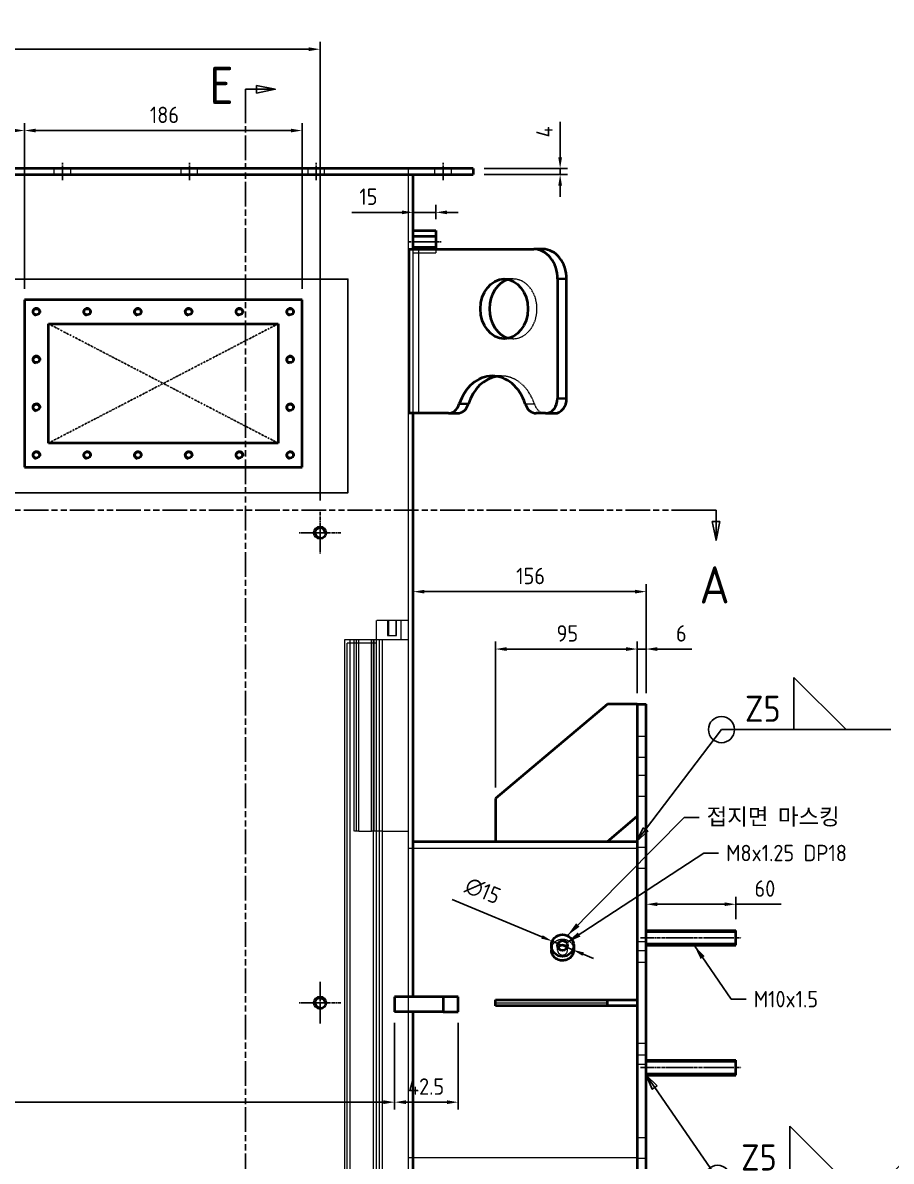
# Model space of a CAD drawing. Header units: millimetres. Extents: x 0 to 4205, y 0 to 2970.
# Drawn here: x 1655 to 2237, y 825 to 1588 of the extents above; entities that cross this region are included whole.
import ezdxf

# ---------------------------------------------------------------- set-up
doc = ezdxf.new("R2010")
doc.units = ezdxf.units.MM
doc.header["$LTSCALE"] = 5
for name, pattern in [('CHAIN', [0.7087, 0.4724, -0.0591, 0.1181, -0.0591]), ('DASH_DOUBLE_DOT', [0.4398, 0.24, -0.06, 0.0098, -0.06, 0.01, -0.06]), ('DASHED', [0.2067, 0.1654, -0.0413]), ('DOUBLE_DASH_CHAIN', [1.2403, 0.6614, -0.0827, 0.1654, -0.0827, 0.1654, -0.0827])]:
    doc.linetypes.add(name, pattern=pattern)
for name, color, linetype, lineweight, true_color in [('가려진 것(ISO)', 2, 'DASHED', 18, 0xffff00), ('가려진 좁은 것(ISO)', 2, 'DASHED', 18, 0xffff00), ('가시적인 것(ISO)', 3, 'Continuous', 40, 0x00ff00), ('가시적인 좁은 것(ISO)', 3, 'Continuous', 35, 0x00ff00), ('기호(ISO)', 5, 'Continuous', 25, 0x0000ff), ('스케치 형상(ISO)', 3, 'Continuous', 25, 0x00ff00), ('중심 표식(ISO)', 1, 'Continuous', 25, 0xff0000), ('중심선(ISO)', 1, 'Continuous', 25, 0xff0000), ('치수(ISO)', 2, 'Continuous', 25, 0xffff00)]:
    doc.layers.add(name, color=color, linetype=linetype, lineweight=lineweight, true_color=true_color)
doc.layers.add('단면선(ISO)', color=7, linetype='CHAIN', lineweight=25)
doc.layers.add('상세 경계(JIS)', color=7, linetype='Continuous', lineweight=25)
doc.styles.add('부품번호텍스트_PSTEK_POSCO', font='isocp.shx')
doc.styles.add('치수 텍스트_PSTEK_POSCO', font='isocp.shx')
doc.styles.add('표면거칠기 텍스트_PSTEK_POSCO', font='isocp.shx')
doc.dimstyles.new('치수_PSTEK_POSCO', dxfattribs={"dimscale": 5, "dimtxt": 2.2, "dimasz": 1.5, "dimexe": 1, "dimexo": 1.5, "dimgap": 1, "dimtad": 1, "dimrnd": 1e-08, "dimdsep": 46, "dimtxsty": '치수 텍스트_PSTEK_POSCO', "dimcen": 0.09, "dimdle": 10, "dimclrd": 7, "dimclre": 7, "dimclrt": 2, "dimadec": 1, "dimazin": 2, "dimtfac": 1, "dimtmove": 0, "dimatfit": 3, "dimfxl": 1, "dimtolj": 1, "dimlwd": -1, "dimlwe": -1, "dimarcsym": 0})
doc.dimstyles.new('치수_PSTEK_POSCO$7', dxfattribs={"dimscale": 5, "dimtxt": 2.2, "dimasz": 2, "dimexe": 1, "dimexo": 1.5, "dimgap": 1, "dimtad": 1, "dimrnd": 1e-08, "dimdsep": 46, "dimtxsty": '치수 텍스트_PSTEK_POSCO', "dimcen": 0.09, "dimdle": 10, "dimclrd": 7, "dimclre": 7, "dimclrt": 2, "dimadec": 1, "dimazin": 2, "dimtfac": 1, "dimtmove": 0, "dimatfit": 3, "dimfxl": 1, "dimtolj": 1, "dimlwd": -1, "dimlwe": -1, "dimarcsym": 0})

# ---------------------------------------------------------------- blocks, each defined once
blk = doc.blocks.new('2dTransSection0')
at = {"layer": '단면선(ISO)', "linetype": 'DOUBLE_DASH_CHAIN'}
blk.add_line((244.38, 252.22), (423.97, 252.22), dxfattribs=at)
at = {"layer": '단면선(ISO)', "linetype": 'Continuous'}
for p, q in [((244.38, 252.22), (248.32, 252.22)), ((244.38, 252.22), (244.38, 250.72)), ((420.03, 252.22), (423.97, 252.22)), ((423.97, 252.22), (423.97, 250.72)), ((243.88, 250.72), (244.38, 248.22)), ((244.88, 250.72), (243.88, 250.72)), ((244.38, 250.72), (244.38, 248.22)), ((244.38, 248.22), (244.88, 250.72)), ((423.47, 250.72), (423.97, 248.22)), ((424.47, 250.72), (423.47, 250.72)), ((423.97, 250.72), (423.97, 248.22)), ((423.97, 248.22), (424.47, 250.72))]:
    blk.add_line(p, q, dxfattribs=at)
at = {"layer": '단면선(ISO)', "linetype": 'Continuous', "flags": 128}
for points in [[(243.88, 250.72), (244.38, 248.22), (244.88, 250.72), (243.88, 250.72)], [(423.47, 250.72), (423.97, 248.22), (424.47, 250.72), (423.47, 250.72)]]:
    blk.add_lwpolyline(points, dxfattribs=at)
at = {"layer": '단면선(ISO)'}
for points in [[(243.88, 250.72), (244.38, 248.22), (244.88, 250.72), (243.88, 250.72)], [(423.47, 250.72), (423.97, 248.22), (424.47, 250.72), (423.47, 250.72)]]:
    blk.add_solid(points, dxfattribs=at)
at = {"layer": '단면선(ISO)', "char_height": 5, "attachment_point": 7, "style": '부품번호텍스트_PSTEK_POSCO'}
for insert in [(421.76, 239.72), (243.03, 239.09)]:
    blk.add_mtext('A', dxfattribs=dict(at, insert=insert))
blk = doc.blocks.new('*D26')
at = {"layer": 'Defpoints', "color": 0, "transparency": 16777216}
for p in [(1917.04, 1206.6), (2073.04, 1131.12), (1917.04, 1039.27)]:
    blk.add_point(p, dxfattribs=at)
at = {"layer": '치수(ISO)', "color": 7, "transparency": 16777216}
for p, q in [((1917.04, 1046.77), (1917.04, 1211.6)), ((2065.54, 1206.6), (1924.54, 1206.6)), ((2073.04, 1138.62), (2073.04, 1211.6))]:
    blk.add_line(p, q, dxfattribs=at)
for points in [[(1924.54, 1207.85), (1924.54, 1205.35), (1917.04, 1206.6)], [(2065.54, 1207.85), (2065.54, 1205.35), (2073.04, 1206.6)]]:
    blk.add_solid(points, dxfattribs=at)
at = {"layer": '치수(ISO)', "color": 2, "transparency": 16777216, "insert": (1985.97, 1217.1), "char_height": 11, "attachment_point": 4, "style": '치수 텍스트_PSTEK_POSCO'}
blk.add_mtext('\\A1;156', dxfattribs=at)
blk = doc.blocks.new('*D29')
at = {"layer": 'Defpoints', "color": 0, "transparency": 16777216}
for p in [(1957.04, 1490.12), (1957.04, 1486.12), (2015.42, 1486.12)]:
    blk.add_point(p, dxfattribs=at)
at = {"layer": '치수(ISO)', "color": 7, "transparency": 16777216}
for p, q in [((2015.42, 1497.62), (2015.42, 1521.48)), ((1964.54, 1490.12), (2020.42, 1490.12)), ((2015.42, 1486.12), (2015.42, 1490.12)), ((1964.54, 1486.12), (2020.42, 1486.12)), ((2015.42, 1478.62), (2015.42, 1471.12))]:
    blk.add_line(p, q, dxfattribs=at)
for points in [[(2014.17, 1497.62), (2016.67, 1497.62), (2015.42, 1490.12)], [(2014.17, 1478.62), (2016.67, 1478.62), (2015.42, 1486.12)]]:
    blk.add_solid(points, dxfattribs=at)
at = {"layer": '치수(ISO)', "color": 2, "transparency": 16777216, "insert": (2004.92, 1510.98), "char_height": 11, "attachment_point": 4, "rotation": 90, "style": '치수 텍스트_PSTEK_POSCO'}
blk.add_mtext('\\A1;4', dxfattribs=at)
blk = doc.blocks.new('용접 기호 식별자3')
at = {"layer": '기호(ISO)'}
for p, q in [((441.39, 222.83), (434.39, 229.83)), ((434.39, 229.83), (434.39, 222.83)), ((434.39, 222.83), (441.39, 222.83))]:
    blk.add_line(p, q, dxfattribs=at)
at = {"layer": '기호(ISO)', "color": 7}
for p, q in [((414.52, 209.45), (424.7, 222.83)), ((424.7, 222.83), (447.39, 222.83)), ((414.2, 209.69), (413.31, 207.85)), ((414.52, 209.45), (413.31, 207.85)), ((413.31, 207.85), (414.84, 209.2)), ((414.84, 209.2), (414.2, 209.69))]:
    blk.add_line(p, q, dxfattribs=at)
at = {"layer": '기호(ISO)', "color": 7, "flags": 128}
blk.add_lwpolyline([(414.2, 209.69), (413.31, 207.85), (414.84, 209.2), (414.2, 209.69)], dxfattribs=at)
at = {"layer": '기호(ISO)'}
blk.add_circle((424.7, 222.83), 1.75, dxfattribs=at)
at = {"layer": '기호(ISO)', "color": 7}
blk.add_solid([(414.2, 209.69), (413.31, 207.85), (414.84, 209.2), (414.2, 209.69)], dxfattribs=at)
at = {"layer": '기호(ISO)', "color": 7, "insert": (427.85, 223.88), "char_height": 3.5, "attachment_point": 7, "style": '표면거칠기 텍스트_PSTEK_POSCO'}
blk.add_mtext('Z5', dxfattribs=at)
blk = doc.blocks.new('2dTransSection2')
at = {"layer": '단면선(ISO)', "linetype": 'DOUBLE_DASH_CHAIN'}
blk.add_line((360.91, 308.65), (360.91, 69.9), dxfattribs=at)
at = {"layer": '단면선(ISO)', "linetype": 'Continuous'}
for p, q in [((360.91, 308.65), (360.91, 304.69)), ((360.91, 308.65), (362.41, 308.65)), ((364.91, 308.65), (362.41, 309.15)), ((362.41, 309.15), (362.41, 308.15)), ((362.41, 308.65), (364.91, 308.65)), ((362.41, 308.15), (364.91, 308.65))]:
    blk.add_line(p, q, dxfattribs=at)
at = {"layer": '단면선(ISO)', "linetype": 'Continuous', "flags": 128}
blk.add_lwpolyline([(362.41, 308.15), (364.91, 308.65), (362.41, 309.15), (362.41, 308.15)], dxfattribs=at)
at = {"layer": '단면선(ISO)'}
blk.add_solid([(362.41, 308.15), (364.91, 308.65), (362.41, 309.15), (362.41, 308.15)], dxfattribs=at)
at = {"layer": '단면선(ISO)', "insert": (356.1, 306.66), "char_height": 5, "attachment_point": 7, "style": '부품번호텍스트_PSTEK_POSCO'}
blk.add_mtext('E', dxfattribs=at)
blk = doc.blocks.new('용접 기호 식별자7')
at = {"layer": '기호(ISO)', "color": 7}
for p, q in [((415.75, 174.87), (414.61, 176.52)), ((416.08, 175.1), (414.61, 176.52)), ((414.61, 176.52), (415.42, 174.64)), ((415.42, 174.64), (416.08, 175.1)), ((415.75, 174.87), (424.18, 162.69)), ((424.18, 162.69), (446.87, 162.69))]:
    blk.add_line(p, q, dxfattribs=at)
at = {"layer": '기호(ISO)'}
for p, q in [((446.87, 162.69), (455.34, 171.16)), ((440.87, 162.69), (433.87, 169.69)), ((433.87, 169.69), (433.87, 162.69)), ((433.87, 162.69), (440.87, 162.69)), ((446.87, 162.69), (455.34, 154.22))]:
    blk.add_line(p, q, dxfattribs=at)
at = {"layer": '기호(ISO)', "color": 7, "flags": 128}
blk.add_lwpolyline([(416.08, 175.1), (414.61, 176.52), (415.42, 174.64), (416.08, 175.1)], dxfattribs=at)
at = {"layer": '기호(ISO)'}
blk.add_circle((424.18, 162.69), 1.75, dxfattribs=at)
at = {"layer": '기호(ISO)', "color": 7}
blk.add_solid([(416.08, 175.1), (414.61, 176.52), (415.42, 174.64), (416.08, 175.1)], dxfattribs=at)
at = {"layer": '기호(ISO)', "color": 7, "char_height": 3.5, "attachment_point": 7, "style": '표면거칠기 텍스트_PSTEK_POSCO'}
for s, insert in [('볼트관통 후', (456.12, 165.69)), ('Z5', (427.33, 163.74)), ('배면용접', (456.12, 155.27))]:
    blk.add_mtext(s, dxfattribs=dict(at, insert=insert))
blk = doc.blocks.new('2dDetail2')
at = {"layer": '상세 경계(JIS)', "flags": 128}
blk.add_lwpolyline([(280.02, 254.57), (374.65, 254.57), (374.65, 283.22), (280.02, 283.22), (280.02, 254.57)], dxfattribs=at)
at = {"layer": '상세 경계(JIS)', "insert": (325.66, 286.51), "char_height": 5, "attachment_point": 7, "style": '부품번호텍스트_PSTEK_POSCO'}
blk.add_mtext('c', dxfattribs=at)
blk = doc.blocks.new('*D69')
at = {"layer": 'Defpoints', "color": 0, "transparency": 16777216}
for p in [(1374.54, 925.12), (1904.54, 925.12), (1904.54, 864.5)]:
    blk.add_point(p, dxfattribs=at)
at = {"layer": '치수(ISO)', "color": 7, "transparency": 16777216}
for p, q in [((1374.54, 917.62), (1374.54, 859.5)), ((1904.54, 917.62), (1904.54, 859.5)), ((1382.04, 864.5), (1897.04, 864.5))]:
    blk.add_line(p, q, dxfattribs=at)
for points in [[(1382.04, 865.75), (1382.04, 863.25), (1374.54, 864.5)], [(1897.04, 865.75), (1897.04, 863.25), (1904.54, 864.5)]]:
    blk.add_solid(points, dxfattribs=at)
at = {"layer": '치수(ISO)', "color": 2, "transparency": 16777216, "insert": (1629.63, 875), "char_height": 11, "attachment_point": 4, "style": '치수 텍스트_PSTEK_POSCO'}
blk.add_mtext('\\A1;530', dxfattribs=at)
blk = doc.blocks.new('*D70')
at = {"layer": 'Defpoints', "color": 0, "transparency": 16777216}
for p in [(1904.54, 925.12), (1947.04, 925.12), (1947.04, 864.5)]:
    blk.add_point(p, dxfattribs=at)
at = {"layer": '치수(ISO)', "color": 7, "transparency": 16777216}
for p, q in [((1904.54, 917.62), (1904.54, 859.5)), ((1947.04, 917.62), (1947.04, 859.5)), ((1912.04, 864.5), (1939.54, 864.5))]:
    blk.add_line(p, q, dxfattribs=at)
for points in [[(1912.04, 865.75), (1912.04, 863.25), (1904.54, 864.5)], [(1939.54, 865.75), (1939.54, 863.25), (1947.04, 864.5)]]:
    blk.add_solid(points, dxfattribs=at)
at = {"layer": '치수(ISO)', "color": 2, "transparency": 16777216, "insert": (1913.46, 875), "char_height": 11, "attachment_point": 4, "style": '치수 텍스트_PSTEK_POSCO'}
blk.add_mtext('\\A1;42.5', dxfattribs=at)
blk = doc.blocks.new('*D133')
at = {"layer": 'Defpoints', "color": 0, "transparency": 16777216}
for p in [(1854.54, 1570.1), (1424.54, 1260.12), (1854.54, 1260.12)]:
    blk.add_point(p, dxfattribs=at)
at = {"layer": '치수(ISO)', "color": 7, "transparency": 16777216}
for p, q in [((1424.54, 1267.62), (1424.54, 1575.1)), ((1854.54, 1267.62), (1854.54, 1575.1)), ((1432.04, 1570.1), (1847.04, 1570.1))]:
    blk.add_line(p, q, dxfattribs=at)
for points in [[(1432.04, 1571.35), (1432.04, 1568.85), (1424.54, 1570.1)], [(1847.04, 1571.35), (1847.04, 1568.85), (1854.54, 1570.1)]]:
    blk.add_solid(points, dxfattribs=at)
at = {"layer": '치수(ISO)', "color": 2, "transparency": 16777216, "insert": (1629.08, 1580.6), "char_height": 11, "attachment_point": 4, "style": '치수 텍스트_PSTEK_POSCO'}
blk.add_mtext('\\A1;430', dxfattribs=at)
blk = doc.blocks.new('*D136')
at = {"layer": 'Defpoints', "color": 0, "transparency": 16777216}
for p in [(2133.04, 997.14), (2073.04, 979.61), (2133.04, 979.61)]:
    blk.add_point(p, dxfattribs=at)
at = {"layer": '치수(ISO)', "color": 7, "transparency": 16777216}
for p, q in [((2073.04, 987.11), (2073.04, 1002.14)), ((2133.04, 987.11), (2133.04, 1002.14)), ((2080.54, 997.14), (2125.54, 997.14)), ((2133.04, 997.14), (2163.4, 997.14))]:
    blk.add_line(p, q, dxfattribs=at)
for points in [[(2080.54, 998.39), (2080.54, 995.89), (2073.04, 997.14)], [(2125.54, 998.39), (2125.54, 995.89), (2133.04, 997.14)]]:
    blk.add_solid(points, dxfattribs=at)
at = {"layer": '치수(ISO)', "color": 2, "transparency": 16777216, "insert": (2145.63, 1007.64), "char_height": 11, "attachment_point": 4, "style": '치수 텍스트_PSTEK_POSCO'}
blk.add_mtext('\\A1;60', dxfattribs=at)
blk = doc.blocks.new('*D141')
at = {"layer": 'Defpoints', "color": 0, "transparency": 16777216}
for p in [(2067.04, 1168.14), (2067.04, 1131.11), (1972.04, 1067.93)]:
    blk.add_point(p, dxfattribs=at)
at = {"layer": '치수(ISO)', "color": 7, "transparency": 16777216}
for p, q in [((1972.04, 1075.43), (1972.04, 1173.14)), ((1979.54, 1168.14), (2059.54, 1168.14)), ((2067.04, 1138.61), (2067.04, 1173.14))]:
    blk.add_line(p, q, dxfattribs=at)
for points in [[(1979.54, 1169.39), (1979.54, 1166.89), (1972.04, 1168.14)], [(2059.54, 1169.39), (2059.54, 1166.89), (2067.04, 1168.14)]]:
    blk.add_solid(points, dxfattribs=at)
at = {"layer": '치수(ISO)', "color": 2, "transparency": 16777216, "insert": (2013.03, 1178.64), "char_height": 11, "attachment_point": 4, "style": '치수 텍스트_PSTEK_POSCO'}
blk.add_mtext('\\A1;95', dxfattribs=at)
blk = doc.blocks.new('*D142')
at = {"layer": 'Defpoints', "color": 0, "transparency": 16777216}
for p in [(2073.04, 1168.14), (2067.04, 1131.11), (2073.04, 1131.12)]:
    blk.add_point(p, dxfattribs=at)
at = {"layer": '치수(ISO)', "color": 7, "transparency": 16777216}
for p, q in [((2059.54, 1168.14), (2052.04, 1168.14)), ((2067.04, 1138.61), (2067.04, 1173.14)), ((2067.04, 1168.14), (2073.04, 1168.14)), ((2073.04, 1138.62), (2073.04, 1173.14)), ((2080.54, 1168.14), (2103.64, 1168.14))]:
    blk.add_line(p, q, dxfattribs=at)
for points in [[(2059.54, 1169.39), (2059.54, 1166.89), (2067.04, 1168.14)], [(2080.54, 1169.39), (2080.54, 1166.89), (2073.04, 1168.14)]]:
    blk.add_solid(points, dxfattribs=at)
at = {"layer": '치수(ISO)', "color": 2, "transparency": 16777216, "insert": (2093.04, 1178.64), "char_height": 11, "attachment_point": 4, "style": '치수 텍스트_PSTEK_POSCO'}
blk.add_mtext('\\A1;6', dxfattribs=at)
blk = doc.blocks.new('*D178')
at = {"layer": 'Defpoints', "color": 0, "transparency": 16777216}
for p in [(1932.04, 1460.77), (1917.04, 1448.62), (1932.04, 1448.62)]:
    blk.add_point(p, dxfattribs=at)
at = {"layer": '치수(ISO)', "color": 7, "transparency": 16777216}
for p, q in [((1917.04, 1456.12), (1917.04, 1465.77)), ((1932.04, 1456.12), (1932.04, 1465.77)), ((1909.54, 1460.77), (1875.89, 1460.77)), ((1932.04, 1460.77), (1917.04, 1460.77)), ((1939.54, 1460.77), (1947.04, 1460.77))]:
    blk.add_line(p, q, dxfattribs=at)
for points in [[(1909.54, 1462.02), (1909.54, 1459.52), (1917.04, 1460.77)], [(1939.54, 1462.02), (1939.54, 1459.52), (1932.04, 1460.77)]]:
    blk.add_solid(points, dxfattribs=at)
at = {"layer": '치수(ISO)', "color": 2, "transparency": 16777216, "insert": (1880.89, 1471.27), "char_height": 11, "attachment_point": 4, "style": '치수 텍스트_PSTEK_POSCO'}
blk.add_mtext('\\A1;15', dxfattribs=at)
blk = doc.blocks.new('*D181')
at = {"layer": 'Defpoints', "color": 0, "transparency": 16777216}
for p in [(1656.54, 1515.59), (1622.54, 1402.12), (1656.54, 1402.12)]:
    blk.add_point(p, dxfattribs=at)
at = {"layer": '치수(ISO)', "color": 7, "transparency": 16777216}
for p, q in [((1622.54, 1409.62), (1622.54, 1520.59)), ((1656.54, 1409.62), (1656.54, 1520.59)), ((1630.04, 1515.59), (1649.04, 1515.59))]:
    blk.add_line(p, q, dxfattribs=at)
for points in [[(1630.04, 1516.84), (1630.04, 1514.34), (1622.54, 1515.59)], [(1649.04, 1516.84), (1649.04, 1514.34), (1656.54, 1515.59)]]:
    blk.add_solid(points, dxfattribs=at)
at = {"layer": '치수(ISO)', "color": 2, "transparency": 16777216, "insert": (1632.99, 1526.09), "char_height": 11, "attachment_point": 4, "style": '치수 텍스트_PSTEK_POSCO'}
blk.add_mtext('\\A1;34', dxfattribs=at)
blk = doc.blocks.new('*D182')
at = {"layer": 'Defpoints', "color": 0, "transparency": 16777216}
for p in [(1842.54, 1515.59), (1656.54, 1402.12), (1842.54, 1402.12)]:
    blk.add_point(p, dxfattribs=at)
at = {"layer": '치수(ISO)', "color": 7, "transparency": 16777216}
for p, q in [((1656.54, 1409.62), (1656.54, 1520.59)), ((1842.54, 1409.62), (1842.54, 1520.59)), ((1664.04, 1515.59), (1835.04, 1515.59))]:
    blk.add_line(p, q, dxfattribs=at)
for points in [[(1664.04, 1516.84), (1664.04, 1514.34), (1656.54, 1515.59)], [(1835.04, 1516.84), (1835.04, 1514.34), (1842.54, 1515.59)]]:
    blk.add_solid(points, dxfattribs=at)
at = {"layer": '치수(ISO)', "color": 2, "transparency": 16777216, "insert": (1740.52, 1526.09), "char_height": 11, "attachment_point": 4, "style": '치수 텍스트_PSTEK_POSCO'}
blk.add_mtext('\\A1;186', dxfattribs=at)
blk = doc.blocks.new('*D190')
at = {"layer": 'Defpoints', "color": 0, "transparency": 16777216}
for p in [(2010.13, 972.36), (2023.94, 966.6)]:
    blk.add_point(p, dxfattribs=at)
at = {"layer": '치수(ISO)', "color": 7, "transparency": 16777216}
for p, q in [((2003.21, 975.25), (1943.04, 1000.35)), ((2023.94, 966.6), (2010.13, 972.36)), ((2030.87, 963.72), (2037.79, 960.83))]:
    blk.add_line(p, q, dxfattribs=at)
for points in [[(2003.69, 976.4), (2002.73, 974.1), (2010.13, 972.36)], [(2031.35, 964.87), (2030.39, 962.56), (2023.94, 966.6)]]:
    blk.add_solid(points, dxfattribs=at)
at = {"layer": '치수(ISO)', "color": 2, "transparency": 16777216, "insert": (1952.76, 1010.67), "char_height": 11, "attachment_point": 4, "rotation": 337.36091, "style": '치수 텍스트_PSTEK_POSCO'}
blk.add_mtext('\\A1;\\fAIGDT|b0|i0;\\H11.0000;n\\fisocp|b0|i0;\\H11.0000;15', dxfattribs=at)

msp = doc.modelspace()

# ---------------------------------------------------------------- linework, layer by layer
at = {"layer": '가려진 것(ISO)'}
for p, q in [((1676.5384, 1486.1211), (1676.5384, 1490.1211)), ((1687.5384, 1486.1211), (1687.5384, 1490.1211)), ((1761.5384, 1486.1211), (1761.5384, 1490.1211)), ((1772.5384, 1486.1211), (1772.5384, 1490.1211)), ((1846.5384, 1486.1211), (1846.5384, 1490.1211)), ((1857.5384, 1486.1211), (1857.5384, 1490.1211)), ((1913.8384, 486.1211), (1913.8384, 1490.1211)), ((1931.5384, 1486.1211), (1931.5384, 1490.1211)), ((1942.5384, 1486.1211), (1942.5384, 1490.1211)), ((1932.0384, 1445.1211), (1917.0384, 1445.1211)), ((1917.0384, 1444.4446), (1932.0384, 1444.4446)), ((1917.0384, 1437.7976), (1932.0384, 1437.7976)), ((1917.0384, 1437.1211), (1932.0384, 1437.1211)), ((1917.0384, 1326.1211), (1917.0384, 1436.1211)), ((1920.4392, 1436.1211), (1920.4392, 1326.1211)), ((1932.0384, 1436.1211), (1932.0384, 1433.6211)), ((1917.0384, 1433.6211), (1932.0384, 1433.6211)), ((1983.9832, 1416.1211), (1977.9079, 1416.1211)), ((1983.9832, 1376.1211), (1977.9079, 1376.1211)), ((1976.0402, 1351.1211), (1969.9649, 1351.1211)), ((1892.3384, 1174.3211), (1892.3384, 1187.3211)), ((1908.8384, 1187.3211), (1892.3384, 1187.3211)), ((1899.8384, 1187.3211), (1899.8384, 1177.3211)), ((1900.3799, 1187.3211), (1900.3799, 1177.3211)), ((1905.2969, 1187.3211), (1905.2969, 1177.3211)), ((1905.8384, 1177.3211), (1905.8384, 1187.3211)), ((1908.8384, 1174.3211), (1908.8384, 1187.3211)), ((1913.8384, 1187.3211), (1908.8384, 1187.3211)), ((1899.8384, 1177.3211), (1905.8384, 1177.3211)), ((1892.3384, 1174.3211), (1870.8384, 1174.3211)), ((1870.8384, 1174.3211), (1870.8384, 495.3211)), ((1872.8384, 1172.3211), (1892.3384, 1172.3211)), ((1872.8384, 495.3211), (1872.8384, 1172.3211)), ((1877.3384, 1046.1211), (1877.3384, 1174.3211)), ((1878.9384, 1046.1211), (1878.9384, 1174.3211)), ((1890.7384, 1046.1211), (1890.7384, 1174.3211)), ((1892.3384, 1172.3211), (1892.3384, 1174.3211)), ((1908.8384, 1174.3211), (1892.3384, 1174.3211)), ((1892.3384, 495.3211), (1892.3384, 1172.3211)), ((1894.3384, 495.3211), (1894.3384, 1174.3211)), ((1913.8384, 1174.3211), (1908.8384, 1174.3211)), ((2067.0384, 1109.7585), (2073.0384, 1109.7585)), ((2067.0384, 1095.7585), (2073.0384, 1095.7585)), ((2067.0384, 1083.6282), (2073.0384, 1083.6282)), ((2067.0384, 1069.6282), (2073.0384, 1069.6282)), ((1880.5384, 1046.1211), (1877.3384, 1046.1211)), ((1880.5384, 1046.1211), (1889.1384, 1046.1211)), ((1892.3384, 1046.1211), (1889.1384, 1046.1211)), ((1896.3384, 1046.1211), (1892.3384, 1046.1211)), ((1896.3384, 1046.1211), (1913.8384, 1046.1211)), ((1913.8384, 1034.7711), (2067.0384, 1034.7711)), ((2067.0384, 1035.3458), (2073.0384, 1035.3458)), ((2067.0384, 1021.3458), (2073.0384, 1021.3458)), ((2013.7149, 966.3582), (2013.7149, 969.4839)), ((2020.3619, 966.3582), (2020.3619, 969.4839)), ((2067.0384, 972.2619), (2073.0384, 972.2619)), ((2067.0384, 966.1211), (2073.0384, 966.1211)), ((2067.0384, 958.2619), (2073.0384, 958.2619)), ((1972.0384, 931.1211), (2047.0384, 931.1211)), ((2067.0384, 903.9803), (2073.0384, 903.9803)), ((2067.0384, 896.1211), (2073.0384, 896.1211)), ((2067.0384, 889.9803), (2073.0384, 889.9803)), ((2067.0384, 840.8963), (2073.0384, 840.8963)), ((1913.8384, 827.4711), (2067.0384, 827.4711)), ((2067.0384, 826.8963), (2073.0384, 826.8963))]:
    msp.add_line(p, q, dxfattribs=at)
for centre, major_axis, ratio, start_param, end_param in [((1983.9832, 1396.1211), (0, -20), 0.79430029, 6.09078649, 9.61717678), ((1976.0402, 1321.1211), (0, 30), 0.79430029, 5.09678575, 6.41100911), ((2005.4936, 1336.1211), (0, -10), 0.79430029, 5.09678575, 6.28318531), ((2017.0384, 966.3582), (-3.3235, 0), 0.98480775, 5.78538787, 9.9225754)]:
    msp.add_ellipse(centre, major_axis=major_axis, ratio=ratio, start_param=start_param, end_param=end_param, dxfattribs=at)
for points, knots in [([(2009.5384, 966.639), (2009.5384, 967.545), (2009.7284, 968.5071), (2010.4999, 970.2716), (2011.0814, 971.0744), (2012.4155, 972.3296), (2013.2534, 972.8707), (2015.0939, 973.5895), (2016.0965, 973.7673), (2017.0384, 973.7673)], [3.41070333, 3.41070333, 3.41070333, 3.41070333, 3.69845245, 3.69845245, 3.98620158, 3.98620158, 4.26876689, 4.26876689, 4.55133221, 4.55133221, 4.55133221, 4.55133221]), ([(2017.0384, 973.7673), (2017.9849, 973.7673), (2018.9922, 973.5878), (2020.8396, 972.8625), (2021.6799, 972.3167), (2023.0091, 971.0568), (2023.5856, 970.2563), (2024.3502, 968.4984), (2024.5384, 967.5406), (2024.5384, 966.639)], [0, 0, 0, 0, 0.28395573, 0.28395573, 0.56791146, 0.56791146, 0.85427157, 0.85427157, 1.14063168, 1.14063168, 1.14063168, 1.14063168])]:
    msp.add_open_spline(points, degree=3, knots=knots, dxfattribs=at)
at = {"layer": '가려진 좁은 것(ISO)'}
for p, q in [((1992.055, 1332.3711), (1998.1303, 1332.3711)), ((1874.8384, 1172.3211), (1874.8384, 1174.3211)), ((1874.8384, 495.3211), (1874.8384, 1172.3211)), ((1880.5384, 1046.1211), (1880.5384, 1174.3211)), ((1889.1384, 1046.1211), (1889.1384, 1174.3211)), ((1890.3384, 1172.3211), (1890.3384, 1174.3211)), ((1890.3384, 495.3211), (1890.3384, 1172.3211)), ((1896.3384, 495.3211), (1896.3384, 1174.3211))]:
    msp.add_line(p, q, dxfattribs=at)
at = {"layer": '가시적인 것(ISO)'}
for p, q in [((1957.0384, 1490.1211), (1322.0384, 1490.1211)), ((1957.0384, 1490.1211), (1957.0384, 1486.1211)), ((1322.0384, 1486.1211), (1957.0384, 1486.1211)), ((1917.0384, 1436.1211), (1917.0384, 1486.1211)), ((1917.0384, 1448.6211), (1932.0384, 1448.6211)), ((1932.0384, 1448.6211), (1932.0384, 1436.1211)), ((1914.3639, 1436.1211), (1997.7654, 1436.1211)), ((1914.3639, 1326.1211), (1914.3639, 1436.1211)), ((2003.8407, 1436.1211), (1997.7654, 1436.1211)), ((2013.6514, 1416.1211), (2013.6514, 1336.1211)), ((2019.7267, 1336.1211), (2019.7267, 1416.1211)), ((1656.5384, 1402.1211), (1656.5384, 1290.1211)), ((1842.5384, 1402.1211), (1656.5384, 1402.1211)), ((1842.5384, 1290.1211), (1842.5384, 1402.1211)), ((1672.5384, 1306.1211), (1672.5384, 1386.1211)), ((1672.5384, 1386.1211), (1826.5384, 1386.1211)), ((1826.5384, 1386.1211), (1826.5384, 1306.1211)), ((1940.5115, 1326.1211), (1914.3639, 1326.1211)), ((1917.0384, 935.1211), (1917.0384, 1326.1211)), ((1940.5115, 1326.1211), (1946.5867, 1326.1211)), ((2005.7084, 1326.1211), (1999.4184, 1326.1211)), ((2005.7084, 1326.1211), (2011.7837, 1326.1211)), ((1826.5384, 1306.1211), (1672.5384, 1306.1211)), ((1656.5384, 1290.1211), (1842.5384, 1290.1211)), ((2047.0384, 1131.1211), (1972.0384, 1067.9336)), ((2067.0384, 1131.1211), (2047.0384, 1131.1211)), ((2067.0384, 1131.1211), (2073.0384, 1131.1211)), ((2067.0384, 1131.1111), (2067.0384, 1131.1211)), ((2067.0384, 1131.1111), (2067.0384, 933.1211)), ((2073.0384, 731.1211), (2073.0384, 1131.1211)), ((1972.0384, 1067.9336), (1972.0384, 1039.2711)), ((2047.0384, 1039.2711), (2067.0384, 1056.1211)), ((1917.0384, 1039.2711), (1972.0384, 1039.2711)), ((1972.0384, 1039.2711), (2047.0384, 1039.2711)), ((2047.0384, 1039.2711), (2067.0384, 1039.2711)), ((2073.0384, 979.6081), (2133.0384, 979.6081)), ((2133.0384, 969.6081), (2133.0384, 979.6081)), ((2009.5384, 969.4839), (2009.5384, 966.639)), ((2024.5384, 969.4839), (2024.5384, 966.639)), ((2073.0384, 969.6081), (2133.0384, 969.6081)), ((1937.0384, 935.1211), (1904.5384, 935.1211)), ((1904.5384, 935.1211), (1904.5384, 925.1211)), ((1947.0384, 935.1211), (1937.0384, 935.1211)), ((1937.0384, 935.1211), (1937.0384, 925.1211)), ((1947.0384, 925.1211), (1947.0384, 935.1211)), ((1972.0384, 933.1211), (2047.0384, 933.1211)), ((1972.0384, 929.1211), (1972.0384, 933.1211)), ((2047.0384, 933.1211), (2067.0384, 933.1211)), ((2047.0384, 929.1211), (2047.0384, 933.1211)), ((2067.0384, 933.1211), (2067.0384, 931.1211)), ((2067.0384, 931.1211), (2067.0384, 929.1211)), ((1937.0384, 925.1211), (1904.5384, 925.1211)), ((1917.0384, 486.1211), (1917.0384, 925.1211)), ((1937.0384, 925.1211), (1947.0384, 925.1211)), ((2047.0384, 929.1211), (1972.0384, 929.1211)), ((2067.0384, 929.1211), (2047.0384, 929.1211)), ((2067.0384, 929.1211), (2067.0384, 731.1211)), ((2073.0384, 892.634), (2133.0384, 892.634)), ((2133.0384, 882.634), (2133.0384, 892.634)), ((2073.0384, 882.634), (2133.0384, 882.634))]:
    msp.add_line(p, q, dxfattribs=at)
for centre, radius in [((1664.5384, 1394.1211), 2.067), ((1698.5384, 1394.1211), 2.067), ((1732.5384, 1394.1211), 2.067), ((1766.5384, 1394.1211), 2.067), ((1800.5384, 1394.1211), 2.067), ((1834.5384, 1394.1211), 2.067), ((1664.5384, 1362.1211), 2.067), ((1834.5384, 1362.1211), 2.067), ((1664.5384, 1330.1211), 2.067), ((1834.5384, 1330.1211), 2.067), ((1664.5384, 1298.1211), 2.067), ((1698.5384, 1298.1211), 2.067), ((1732.5384, 1298.1211), 2.067), ((1766.5384, 1298.1211), 2.067), ((1800.5384, 1298.1211), 2.067), ((1834.5384, 1298.1211), 2.067), ((1854.5384, 1246.1211), 4), ((1854.5384, 931.1211), 4)]:
    msp.add_circle(centre, radius, dxfattribs=at)
for centre, major_axis, ratio, start_param, end_param in [((1997.7654, 1416.1211), (0, 20), 0.79430029, 4.71238898, 6.28318531), ((2003.8407, 1416.1211), (0, 20), 0.79430029, 4.71238898, 6.28318531), ((1983.9832, 1396.1211), (0, 20), 0.79430029, 0.19239882, 2.94919384), ((1969.9649, 1321.1211), (0, 30), 0.79430029, 5.09678575, 7.46958486), ((1976.0402, 1321.1211), (0, 30), 0.79430029, 0.1278238, 1.18639955), ((2005.7084, 1336.1211), (0, -10), 0.79430029, 0, 1.57079633), ((2011.7837, 1336.1211), (0, -10), 0.79430029, 0, 1.57079633), ((1940.5115, 1336.1211), (0, -10), 0.79430029, 0, 1.18639955), ((1946.5867, 1336.1211), (0, -10), 0.79430029, 0, 1.18639955), ((1999.4184, 1336.1211), (0, -10), 0.79430029, 5.09678575, 6.28318531), ((2017.0384, 966.3582), (-3.3235, 0), 0.98480775, 3.63939009, 5.78538787)]:
    msp.add_ellipse(centre, major_axis=major_axis, ratio=ratio, start_param=start_param, end_param=end_param, dxfattribs=at)
for centre, major_axis, ratio in [((1977.9079, 1396.1211), (0, 20), 0.79430029), ((2017.0384, 969.4839), (7.5, 0), 0.98480775), ((2017.0384, 969.4839), (-3.3235, 0), 0.98480775)]:
    msp.add_ellipse(centre, major_axis=major_axis, ratio=ratio, dxfattribs=at)
msp.add_open_spline([(2024.5384, 966.639), (2024.5384, 965.7427), (2024.3521, 964.7812), (2023.5883, 963.0035), (2023.0107, 962.1876), (2021.6771, 960.9), (2020.8345, 960.3414), (2018.9865, 959.5997), (2017.9812, 959.4168), (2016.0974, 959.4168), (2015.0939, 959.599), (2013.2487, 960.3381), (2012.407, 960.8948), (2011.0715, 962.1806), (2010.4919, 962.9974), (2009.7255, 964.7778), (2009.5384, 965.741), (2009.5384, 966.639)], degree=3, knots=[1.14063168, 1.14063168, 1.14063168, 1.14063168, 1.42531239, 1.42531239, 1.70999311, 1.70999311, 1.99283032, 1.99283032, 2.27566754, 2.27566754, 2.55796799, 2.55796799, 2.84026843, 2.84026843, 3.12548588, 3.12548588, 3.41070333, 3.41070333, 3.41070333, 3.41070333], dxfattribs=at)
at = {"layer": '가시적인 좁은 것(ISO)'}
for p, q in [((2013.6514, 1416.1211), (2019.7267, 1416.1211)), ((2019.7267, 1336.1211), (2013.6514, 1336.1211)), ((1953.9501, 1332.3711), (1947.8748, 1332.3711)), ((2133.0384, 978.7111), (2073.0384, 978.7111)), ((2073.0384, 970.5051), (2133.0384, 970.5051)), ((2133.0384, 891.737), (2073.0384, 891.737)), ((2073.0384, 883.531), (2133.0384, 883.531))]:
    msp.add_line(p, q, dxfattribs=at)
for centre, radius in [((1664.5384, 1394.1211), 2.5), ((1698.5384, 1394.1211), 2.5), ((1732.5384, 1394.1211), 2.5), ((1766.5384, 1394.1211), 2.5), ((1800.5384, 1394.1211), 2.5), ((1834.5384, 1394.1211), 2.5), ((1664.5384, 1362.1211), 2.5), ((1834.5384, 1362.1211), 2.5), ((1664.5384, 1330.1211), 2.5), ((1834.5384, 1330.1211), 2.5), ((1664.5384, 1298.1211), 2.5), ((1698.5384, 1298.1211), 2.5), ((1732.5384, 1298.1211), 2.5), ((1766.5384, 1298.1211), 2.5), ((1800.5384, 1298.1211), 2.5), ((1834.5384, 1298.1211), 2.5), ((1854.5384, 1246.1211), 3.256), ((1854.5384, 931.1211), 3.256)]:
    msp.add_arc(centre, radius, 350, 260, dxfattribs=at)
at = {"layer": '스케치 형상(ISO)', "color": 1, "linetype": 'DASH_DOUBLE_DOT', "true_color": 0xff0000}
for p, q in [((1672.5384, 1386.1211), (1826.5384, 1306.1211)), ((1672.5384, 1306.1211), (1826.5384, 1386.1211))]:
    msp.add_line(p, q, dxfattribs=at)
at = {"layer": '중심 표식(ISO)', "linetype": 'CHAIN'}
for p, q in [((1854.5384, 1260.1211), (1854.5384, 1232.1211)), ((1868.5384, 1246.1211), (1840.5384, 1246.1211)), ((1854.5384, 945.1211), (1854.5384, 917.1211)), ((1868.5384, 931.1211), (1840.5384, 931.1211))]:
    msp.add_line(p, q, dxfattribs=at)
at = {"layer": '중심선(ISO)', "linetype": 'CHAIN'}
for p, q in [((1682.0384, 1482.3711), (1682.0384, 1493.8711)), ((1767.0384, 1482.3711), (1767.0384, 1493.8711)), ((1852.0384, 1482.3711), (1852.0384, 1493.8711)), ((1937.0384, 1482.3711), (1937.0384, 1493.8711)), ((1913.2884, 1441.1211), (1935.7884, 1441.1211)), ((2069.2884, 974.6081), (2136.7884, 974.6081)), ((2069.2884, 887.634), (2136.7884, 887.634))]:
    msp.add_line(p, q, dxfattribs=at)

# ---------------------------------------------------------------- block references
at = {"layer": '기호(ISO)', "xscale": 5, "yscale": 5, "zscale": 5}
for name in ['용접 기호 식별자3', '용접 기호 식별자7']:
    msp.add_blockref(name, (0, 0), dxfattribs=at)
at = {"layer": '단면선(ISO)', "xscale": 5, "yscale": 5, "zscale": 5}
for name in ['2dTransSection2', '2dTransSection0']:
    msp.add_blockref(name, (0, 0), dxfattribs=at)
at = {"layer": '상세 경계(JIS)', "xscale": 5, "yscale": 5, "zscale": 5}
msp.add_blockref('2dDetail2', (0, 0), dxfattribs=at)

# ---------------------------------------------------------------- texts
at = {"layer": '기호(ISO)', "color": 2, "true_color": 0xffff00, "char_height": 11, "attachment_point": 4, "style": '치수 텍스트_PSTEK_POSCO'}
for s, insert, width in [('{\\fISOCP|b0|i0;\\H11.0000;접지면 마스킹}', (2113.5794, 1055.2572), 106.761622), ('{M10x1.5}', (2145.0928, 933.5595), 53.086998)]:
    msp.add_mtext(s, dxfattribs=dict(at, insert=insert, width=width))
at = {"layer": '기호(ISO)', "color": 2, "true_color": 0xffff00, "insert": (2126.6042, 1031.4697), "char_height": 11, "width": 95.077233, "attachment_point": 4, "line_spacing_factor": 0.385, "style": '치수 텍스트_PSTEK_POSCO'}
msp.add_mtext('{M8x1.25 DP18}', dxfattribs=at)

# ---------------------------------------------------------------- dimensions: what is measured, and where the dimension line sits
at = {"layer": '치수(ISO)', "color": 7}
for base, p1, p2, angle, override, picture, middle in [((1854.5384, 1570.0953), (1424.5384, 1260.1211), (1854.5384, 1260.1211), 180, {"dimdec": 2, "dimtp": 0, "dimtm": 0, "dimtdec": 2, "dimtofl": 0, "dimatfit": 1}, '*D133', (1639.5384, 1570.0953)), ((1656.5384, 1515.5925), (1622.5384, 1402.1211), (1656.5384, 1402.1211), 180, {"dimdec": 2, "dimtp": 0, "dimtm": 0, "dimtdec": 2, "dimtofl": 0, "dimatfit": 1}, '*D181', (1639.5884, 1515.5925)), ((1842.5384, 1515.5925), (1656.5384, 1402.1211), (1842.5384, 1402.1211), 180, {"dimdec": 2, "dimtp": 0, "dimtm": 0, "dimtdec": 2, "dimtofl": 0, "dimatfit": 1}, '*D182', (1749.5884, 1515.5925)), ((2015.417, 1486.1211), (1957.0384, 1490.1211), (1957.0384, 1486.1211), 90, {"dimdec": 2, "dimtp": 0, "dimtm": 0, "dimtdec": 2, "dimtofl": 1, "dimatfit": 1}, '*D29', (2015.417, 1513.7329)), ((1932.0384, 1460.7681), (1917.0384, 1448.6211), (1932.0384, 1448.6211), 180, {"dimdec": 2, "dimtp": 0, "dimtm": 0, "dimtdec": 2, "dimtofl": 1, "dimatfit": 1}, '*D178', (1886.0671, 1460.7681)), ((1917.0384, 1206.5956), (2073.0384, 1131.1211), (1917.0384, 1039.2711), 180, {"dimdec": 2, "dimtp": 0, "dimtm": 0, "dimtdec": 2, "dimtofl": 0, "dimatfit": 1}, '*D26', (1995.0384, 1206.5956)), ((2067.0384, 1168.1372), (1972.0384, 1067.9336), (2067.0384, 1131.1111), 180, {"dimdec": 2, "dimtp": 0, "dimtm": 0, "dimtdec": 2, "dimtofl": 0, "dimatfit": 1}, '*D141', (2019.5384, 1168.1372)), ((2133.0384, 997.1398), (2073.0384, 979.6081), (2133.0384, 979.6081), 180, {"dimdec": 2, "dimtp": 0, "dimtm": 0, "dimtdec": 2, "dimtofl": 0, "dimatfit": 2}, '*D136', (2152.0175, 997.1398)), ((1904.5384, 864.4975), (1374.5384, 925.1211), (1904.5384, 925.1211), 180, {"dimdec": 2, "dimtp": 0, "dimtm": 0, "dimtdec": 2, "dimtofl": 0, "dimatfit": 1}, '*D69', (1639.5384, 864.4975)), ((1947.0384, 864.4975), (1904.5384, 925.1211), (1947.0384, 925.1211), 180, {"dimdec": 2, "dimtp": 0, "dimtm": 0, "dimtdec": 2, "dimtofl": 0, "dimatfit": 1}, '*D70', (1925.7884, 864.4975))]:
    dim = msp.add_linear_dim(base=base, p1=p1, p2=p2, angle=angle, dimstyle='치수_PSTEK_POSCO', override=override, dxfattribs=at)
    dim.commit()
    dim.dimension.update_dxf_attribs({"geometry": picture, "text_midpoint": middle, "dimtype": 160})
dim = msp.add_linear_dim(base=(2073.0384, 1168.1372), p1=(2067.0384, 1131.1111), p2=(2073.0384, 1131.1211), dimstyle='치수_PSTEK_POSCO', override={"dimdec": 2, "dimtp": 0, "dimtm": 0, "dimtdec": 2, "dimtofl": 1, "dimatfit": 1}, dxfattribs=at)
dim.commit()
dim.dimension.update_dxf_attribs({"geometry": '*D142', "text_midpoint": (2095.8404, 1168.1372), "dimtype": 160})
dim = msp.add_diameter_dim_2p(p1=(2023.9446, 966.6036), p2=(2010.1322, 972.3642), text='\\fAIGDT|b0|i0;\\H11.0000;n\\fisocp|b0|i0;\\H11.0000;15', dimstyle='치수_PSTEK_POSCO', override={"dimdec": 2, "dimlfac": 1.002301, "dimtp": 0, "dimtm": 0, "dimtdec": 2, "dimatfit": 2}, dxfattribs=at)
dim.commit()
dim.dimension.update_dxf_attribs({"geometry": '*D190', "text_midpoint": (1959.1148, 993.6415), "dimtype": 163})

# ---------------------------------------------------------------- leaders
at = {"layer": '기호(ISO)', "color": 7, "annotation_type": 0, "has_hookline": 1, "hookline_direction": 0}
for points, text_width in [([(2020.2518, 976.1577), (2098.5794, 1055.2572), (2108.5794, 1055.2572)], 90.5765), ([(2019.7608, 971.3613), (2111.6042, 1031.4697), (2121.6042, 1031.4697)], 81.4), ([(2105.1443, 969.6081), (2130.0928, 933.5595), (2140.0928, 933.5595)], 44.4556)]:
    msp.add_leader(points, dimstyle='치수_PSTEK_POSCO$7', override={"dimtad": 0}, dxfattribs=dict(at, text_width=text_width))

doc.saveas('drawing.dxf')
